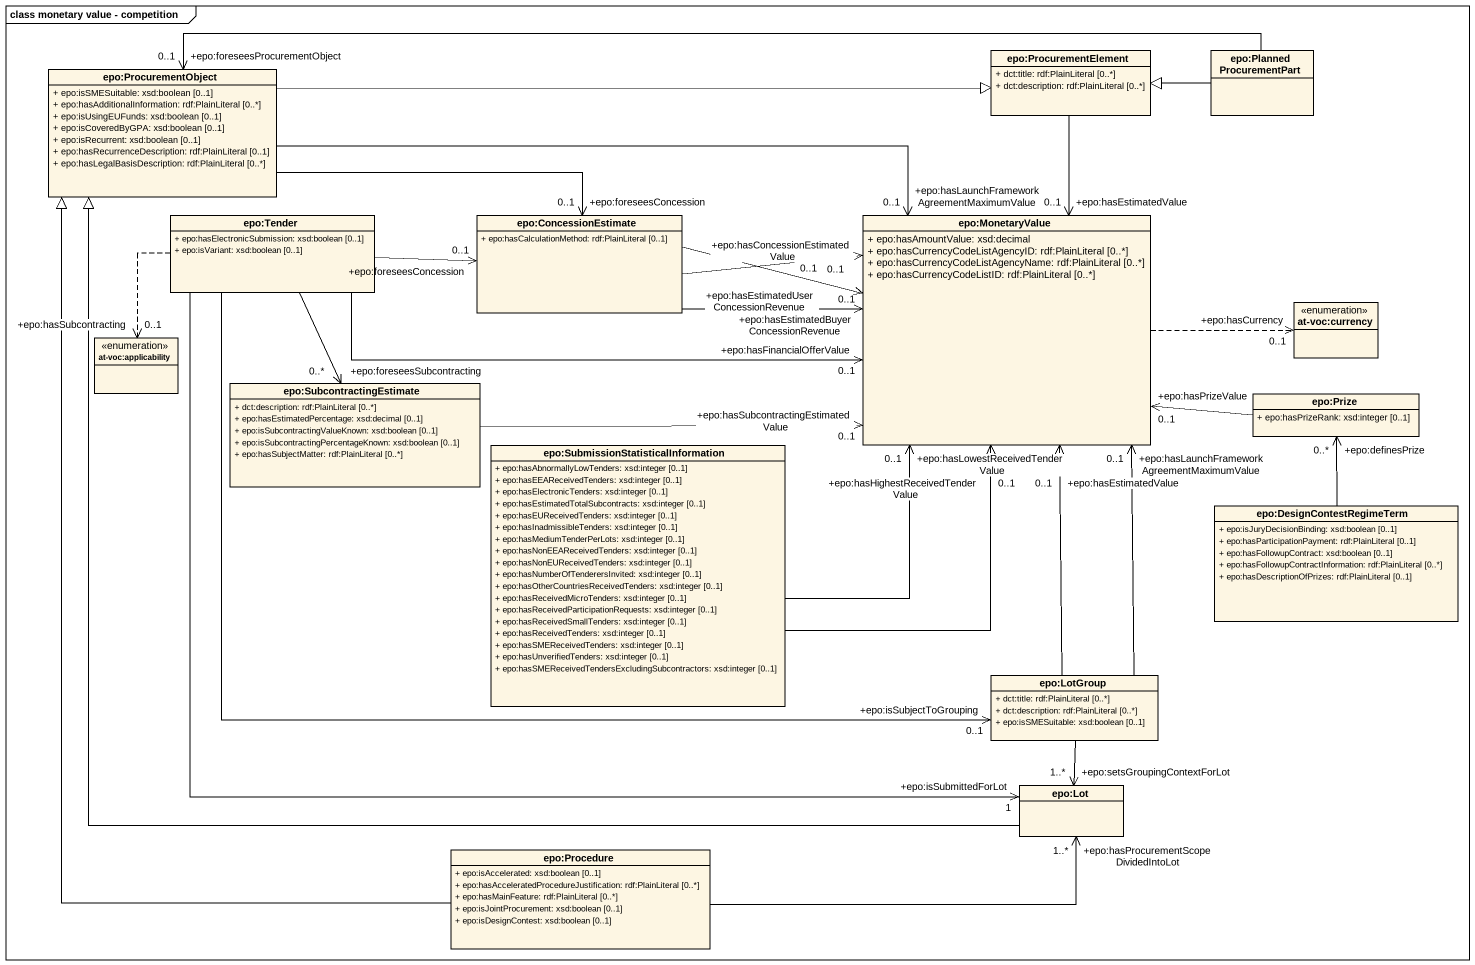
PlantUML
@startuml
mainframe class monetary value - competition
hide circle
hide empty members
skinparam classAttributeIconSize 0
class "epo:ProcurementObject" as epo_ProcurementObject {
  + epo:isSMESuitable: xsd:boolean [0..1]
  + epo:hasAdditionalInformation: rdf:PlainLiteral [0..*]
  + epo:isUsingEUFunds: xsd:boolean [0..1]
  + epo:isCoveredByGPA: xsd:boolean [0..1]
  + epo:isRecurrent: xsd:boolean [0..1]
  + epo:hasRecurrenceDescription: rdf:PlainLiteral [0..1]
  + epo:hasLegalBasisDescription: rdf:PlainLiteral [0..*]
}
class "epo:ProcurementElement" as epo_ProcurementElement {
  + dct:title: rdf:PlainLiteral [0..*]
  + dct:description: rdf:PlainLiteral [0..*]
}
class "epo:PlannedProcurementPart" as epo_PlannedProcurementPart
class "epo:Tender" as epo_Tender {
  + epo:hasElectronicSubmission: xsd:boolean [0..1]
  + epo:isVariant: xsd:boolean [0..1]
}
class "epo:ConcessionEstimate" as epo_ConcessionEstimate {
  + epo:hasCalculationMethod: rdf:PlainLiteral [0..1]
}
class "epo:MonetaryValue" as epo_MonetaryValue {
  + epo:hasAmountValue: xsd:decimal
  + epo:hasCurrencyCodeListAgencyID: rdf:PlainLiteral [0..*]
  + epo:hasCurrencyCodeListAgencyName: rdf:PlainLiteral [0..*]
  + epo:hasCurrencyCodeListID: rdf:PlainLiteral [0..*]
}
enum "at-voc:currency" as at_voc_currency
enum "at-voc:applicability" as at_voc_applicability
class "epo:SubcontractingEstimate" as epo_SubcontractingEstimate {
  + dct:description: rdf:PlainLiteral [0..*]
  + epo:hasEstimatedPercentage: xsd:decimal [0..1]
  + epo:isSubcontractingValueKnown: xsd:boolean [0..1]
  + epo:isSubcontractingPercentageKnown: xsd:boolean [0..1]
  + epo:hasSubjectMatter: rdf:PlainLiteral [0..*]
}
class "epo:Prize" as epo_Prize {
  + epo:hasPrizeRank: xsd:integer [0..1]
}
class "epo:SubmissionStatisticalInformation" as epo_SubmissionStatisticalInf {
  + epo:hasAbnormallyLowTenders: xsd:integer [0..1]
  + epo:hasEEAReceivedTenders: xsd:integer [0..1]
  + epo:hasElectronicTenders: xsd:integer [0..1]
  + epo:hasEstimatedTotalSubcontracts: xsd:integer [0..1]
  + epo:hasEUReceivedTenders: xsd:integer [0..1]
  + epo:hasInadmissibleTenders: xsd:integer [0..1]
  + epo:hasMediumTenderPerLots: xsd:integer [0..1]
  + epo:hasNonEEAReceivedTenders: xsd:integer [0..1]
  + epo:hasNonEUReceivedTenders: xsd:integer [0..1]
  + epo:hasNumberOfTenderersInvited: xsd:integer [0..1]
  + epo:hasOtherCountriesReceivedTenders: xsd:integer [0..1]
  + epo:hasReceivedMicroTenders: xsd:integer [0..1]
  + epo:hasReceivedParticipationRequests: xsd:integer [0..1]
  + epo:hasReceivedSmallTenders: xsd:integer [0..1]
  + epo:hasReceivedTenders: xsd:integer [0..1]
  + epo:hasSMEReceivedTenders: xsd:integer [0..1]
  + epo:hasUnverifiedTenders: xsd:integer [0..1]
  + epo:hasSMEReceivedTendersExcludingSubcontractors: xsd:integer [0..1]
}
class "epo:DesignContestRegimeTerm" as epo_DesignContestRegimeTerm {
  + epo:isJuryDecisionBinding: xsd:boolean [0..1]
  + epo:hasParticipationPayment: rdf:PlainLiteral [0..1]
  + epo:hasFollowupContract: xsd:boolean [0..1]
  + epo:hasFollowupContractInformation: rdf:PlainLiteral [0..*]
  + epo:hasDescriptionOfPrizes: rdf:PlainLiteral [0..1]
}
class "epo:LotGroup" as epo_LotGroup {
  + dct:title: rdf:PlainLiteral [0..*]
  + dct:description: rdf:PlainLiteral [0..*]
  + epo:isSMESuitable: xsd:boolean [0..1]
}
class "epo:Lot" as epo_Lot
class "epo:Procedure" as epo_Procedure {
  + epo:isAccelerated: xsd:boolean [0..1]
  + epo:hasAcceleratedProcedureJustification: rdf:PlainLiteral [0..*]
  + epo:hasMainFeature: rdf:PlainLiteral [0..*]
  + epo:isJointProcurement: xsd:boolean [0..1]
  + epo:isDesignContest: xsd:boolean [0..1]
}
epo_ProcurementObject -right-|> epo_ProcurementElement
epo_ProcurementObject -right-> "+epo:foreseesConcession\n0..1" epo_ConcessionEstimate
epo_ProcurementObject -right-> "+epo:hasLaunchFrameworkAgreementMaximumValue\n0..1" epo_MonetaryValue
epo_ProcurementElement --> "+epo:hasEstimatedValue\n0..1" epo_MonetaryValue
epo_PlannedProcurementPart -left-> "+epo:foreseesProcurementObject\n0..1" epo_ProcurementObject
epo_PlannedProcurementPart -left-|> epo_ProcurementElement
epo_Tender -right-> "+epo:foreseesConcession\n0..1" epo_ConcessionEstimate
epo_Tender -right-> "+epo:hasFinancialOfferValue\n0..1" epo_MonetaryValue
epo_Tender ..> "+epo:hasSubcontracting\n0..1" at_voc_applicability
epo_Tender --> "+epo:foreseesSubcontracting\n0..*" epo_SubcontractingEstimate
epo_Tender -right-> "+epo:isSubjectToGrouping\n0..1" epo_LotGroup
epo_Tender --> "+epo:isSubmittedForLot\n1" epo_Lot
epo_ConcessionEstimate -right-> "+epo:hasConcessionEstimatedValue\n0..1" epo_MonetaryValue
epo_ConcessionEstimate -right-> "+epo:hasEstimatedBuyerConcessionRevenue\n0..1" epo_MonetaryValue
epo_ConcessionEstimate -right-> "+epo:hasEstimatedUserConcessionRevenue\n0..1" epo_MonetaryValue
epo_MonetaryValue .right.> "+epo:hasCurrency\n0..1" at_voc_currency
epo_SubcontractingEstimate -right-> "+epo:hasSubcontractingEstimatedValue\n0..1" epo_MonetaryValue
epo_Prize -left-> "+epo:hasPrizeValue\n0..1" epo_MonetaryValue
epo_SubmissionStatisticalInf -up-> "+epo:hasLowestReceivedTenderValue\n0..1" epo_MonetaryValue
epo_SubmissionStatisticalInf -up-> "+epo:hasHighestReceivedTenderValue\n0..1" epo_MonetaryValue
epo_DesignContestRegimeTerm -up-> "+epo:definesPrize\n0..*" epo_Prize
epo_LotGroup -up-> "+epo:hasLaunchFrameworkAgreementMaximumValue\n0..1" epo_MonetaryValue
epo_LotGroup -up-> "+epo:hasEstimatedValue\n0..1" epo_MonetaryValue
epo_LotGroup --> "+epo:setsGroupingContextForLot\n1..*" epo_Lot
epo_Lot -up-|> epo_ProcurementObject
epo_Procedure -up-|> epo_ProcurementObject
epo_Procedure -right-> "+epo:hasProcurementScopeDividedIntoLot\n1..*" epo_Lot
@enduml
